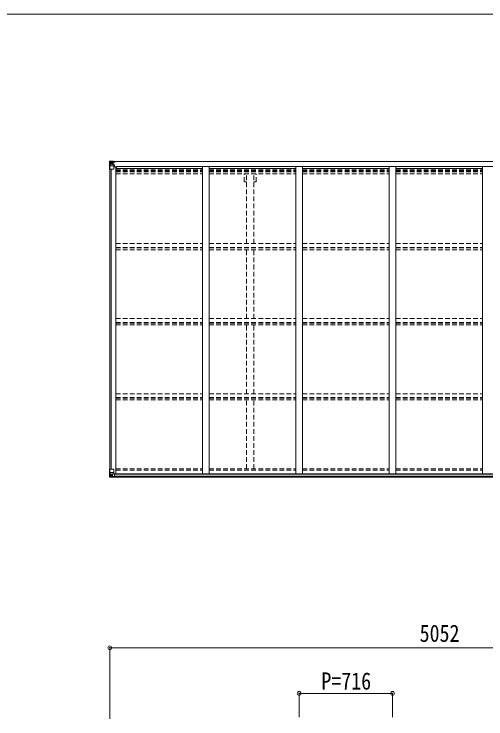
# Model space of a CAD drawing. Units: millimetres at full size, sheet at 1:30; details may follow other scales. Extents: x -8432 to 8432, y -5820 to 5820.
# Drawn here: x 89 to 3707, y 413 to 5820 of the extents above; entities that cross this region are included whole.
import ezdxf
from ezdxf.enums import TextEntityAlignment as Align

# ---------------------------------------------------------------- set-up
doc = ezdxf.new("R2010")
doc.units = ezdxf.units.MM
doc.header["$LTSCALE"] = 30
doc.header["$PDMODE"] = 32
doc.header["$PDSIZE"] = 30
doc.linetypes.add('DASHED1', pattern=[1.8, 1.2, -0.6])
for name, color, linetype, lineweight in [('0-3_ELV2', 4, 'Continuous', 9), ('0-4_TABLE1', 6, 'Continuous', 9), ('0-6_OTH_LINE', 6, 'Continuous', 9), ('F-0_240', 7, 'Continuous', 9)]:
    doc.layers.add(name, color=color, linetype=linetype, lineweight=lineweight)
doc.styles.add('ＭＳ ゴシック', font='')
doc.styles.get('ＭＳ ゴシック').set_extended_font_data('MS Gothic')

msp = doc.modelspace()

# ---------------------------------------------------------------- linework, layer by layer
at = {"layer": '0-3_ELV2'}
for p, q in [((844.86, 4690.13), (5853.86, 4690.13)), ((844.86, 4687.99), (5853.86, 4687.99)), ((823.36, 4629.36), (823.36, 2330.05)), ((833.06, 4629.36), (833.06, 2330.05)), ((868.36, 4648.01), (855.36, 4648.01)), ((868.36, 4648.01), (868.36, 2294.03)), ((868.36, 4634.33), (1534.36, 4634.33)), ((875.86, 4634.33), (875.86, 4649.85)), ((875.86, 4649.85), (5822.86, 4649.85)), ((1534.36, 4649.83), (1534.36, 2294.03)), ((1584.36, 4649.83), (1584.36, 2294.03)), ((1584.36, 4634.33), (2250.36, 4634.33)), ((2250.36, 4649.83), (2250.36, 2294.03)), ((2300.36, 4649.83), (2300.36, 2294.03)), ((2300.36, 4634.33), (2966.36, 4634.33)), ((2966.36, 4649.83), (2966.36, 2294.03)), ((3016.36, 4649.83), (3016.36, 2294.03)), ((3016.36, 4634.33), (3682.36, 4634.33)), ((3682.36, 4649.83), (3682.36, 2294.03)), ((848.1, 2294.03), (5850.63, 2294.03)), ((859.86, 2291.77), (5838.86, 2291.77)), ((859.86, 2276.16), (5838.86, 2276.16)), ((849.86, 2268.26), (5848.86, 2268.26))]:
    msp.add_line(p, q, dxfattribs=at)
at = {"layer": '0-3_ELV2', "linetype": 'DASHED1'}
for p, q in [((868.36, 4625.94), (1534.36, 4625.94)), ((868.36, 4617.74), (1534.36, 4617.74)), ((868.36, 4613.81), (1534.36, 4613.81)), ((868.36, 4608.73), (1534.36, 4608.73)), ((1584.36, 4625.94), (2250.36, 4625.94)), ((1584.36, 4617.74), (2250.36, 4617.74)), ((1584.36, 4613.81), (2250.36, 4613.81)), ((1584.36, 4608.73), (2250.36, 4608.73)), ((2300.36, 4625.94), (2966.36, 4625.94)), ((2300.36, 4617.74), (2966.36, 4617.74)), ((2300.36, 4613.81), (2966.36, 4613.81)), ((2300.36, 4608.73), (2966.36, 4608.73)), ((3016.36, 4625.94), (3682.36, 4625.94)), ((3016.36, 4617.74), (3682.36, 4617.74)), ((3016.36, 4613.81), (3682.36, 4613.81)), ((3016.36, 4608.73), (3682.36, 4608.73)), ((868.36, 4595.72), (1534.36, 4595.72)), ((1584.36, 4595.72), (2250.36, 4595.72)), ((1854.16, 4534.13), (1854.16, 4594.53)), ((1871.86, 4059.98), (1871.86, 4594.53)), ((1926.86, 4059.98), (1926.86, 4594.53)), ((1944.56, 4534.13), (1944.56, 4594.53)), ((2300.36, 4595.72), (2966.36, 4595.72)), ((3016.36, 4595.72), (3682.36, 4595.72)), ((1854.16, 4534.13), (1871.86, 4534.13)), ((1926.86, 4534.13), (1944.56, 4534.13)), ((868.36, 4059.98), (1534.33, 4059.98)), ((1584.36, 4059.98), (2250.33, 4059.98)), ((2300.36, 4059.98), (2966.33, 4059.98)), ((3016.36, 4059.98), (3682.33, 4059.98)), ((868.36, 4030.25), (1534.33, 4030.25)), ((868.36, 4025.7), (1534.33, 4025.7)), ((868.36, 4012.69), (1534.33, 4012.69)), ((1584.36, 4030.25), (2250.33, 4030.25)), ((1584.36, 4025.7), (2250.33, 4025.7)), ((1584.36, 4012.69), (2250.33, 4012.69)), ((1871.86, 3483.91), (1871.86, 4012.69)), ((1926.86, 3483.91), (1926.86, 4012.69)), ((2300.36, 4030.25), (2966.33, 4030.25)), ((2300.36, 4025.7), (2966.33, 4025.7)), ((2300.36, 4012.69), (2966.33, 4012.69)), ((3016.36, 4030.25), (3682.33, 4030.25)), ((3016.36, 4025.7), (3682.33, 4025.7)), ((3016.36, 4012.69), (3682.33, 4012.69)), ((868.36, 3483.91), (1534.33, 3483.91)), ((1584.36, 3483.91), (2250.33, 3483.91)), ((2300.36, 3483.91), (2966.33, 3483.91)), ((3016.36, 3483.91), (3682.33, 3483.91)), ((868.36, 3454.17), (1534.33, 3454.17)), ((868.36, 3449.62), (1534.33, 3449.62)), ((868.36, 3436.61), (1534.33, 3436.61)), ((1584.36, 3454.17), (2250.33, 3454.17)), ((1584.36, 3449.62), (2250.33, 3449.62)), ((1584.36, 3436.61), (2250.33, 3436.61)), ((1871.86, 2907.83), (1871.86, 3436.61)), ((1926.86, 2907.83), (1926.86, 3436.61)), ((2300.36, 3454.17), (2966.33, 3454.17)), ((2300.36, 3449.62), (2966.33, 3449.62)), ((2300.36, 3436.61), (2966.33, 3436.61)), ((3016.36, 3454.17), (3682.33, 3454.17)), ((3016.36, 3449.62), (3682.33, 3449.62)), ((3016.36, 3436.61), (3682.33, 3436.61)), ((868.36, 2907.83), (1534.33, 2907.83)), ((868.36, 2878.09), (1534.33, 2878.09)), ((868.36, 2873.55), (1534.33, 2873.55)), ((1584.36, 2907.83), (2250.33, 2907.83)), ((1584.36, 2878.09), (2250.33, 2878.09)), ((1584.36, 2873.55), (2250.33, 2873.55)), ((2300.36, 2907.83), (2966.33, 2907.83)), ((2300.36, 2878.09), (2966.33, 2878.09)), ((2300.36, 2873.55), (2966.33, 2873.55)), ((3016.36, 2907.83), (3682.33, 2907.83)), ((3016.36, 2878.09), (3682.33, 2878.09)), ((3016.36, 2873.55), (3682.33, 2873.55)), ((868.36, 2860.54), (1534.33, 2860.54)), ((1584.36, 2860.54), (2250.33, 2860.54)), ((1871.86, 2331.01), (1871.86, 2860.54)), ((1926.86, 2331.01), (1926.86, 2860.54)), ((2300.36, 2860.54), (2966.33, 2860.54)), ((3016.36, 2860.54), (3682.33, 2860.54)), ((868.36, 2330.2), (1534.36, 2330.2)), ((1584.36, 2330.2), (2250.36, 2330.2)), ((2300.36, 2330.2), (2966.36, 2330.2)), ((3016.36, 2330.2), (3682.36, 2330.2)), ((868.36, 2321.86), (1534.36, 2321.86)), ((1584.36, 2321.86), (2250.36, 2321.86)), ((2300.36, 2321.86), (2966.36, 2321.86)), ((3016.36, 2321.86), (3682.36, 2321.86))]:
    msp.add_line(p, q, dxfattribs=at)
at = {"layer": '0-4_TABLE1'}
for p, q in [((821.36, 4690.07), (821.36, 4629.36)), ((849.86, 4692.76), (822.3, 4691.07)), ((822.3, 4691.03), (822.3, 4691.07)), ((831.27, 4691.46), (823.35, 4690.98)), ((824.21, 4690.01), (824.21, 4689.94)), ((824.21, 4629.36), (824.21, 4689.94)), ((824.75, 4656.24), (828.89, 4668.33)), ((824.75, 4656.24), (831.36, 4656.03)), ((828.18, 4686.57), (825.44, 4690.24)), ((829.03, 4683.06), (831.36, 4683.12)), ((829.03, 4669.59), (829.03, 4683.06)), ((831.36, 4669.56), (829.03, 4669.59)), ((843.36, 4692.25), (831.36, 4691.46)), ((844.86, 4683.12), (831.36, 4683.12)), ((844.86, 4669.56), (831.36, 4669.56)), ((831.36, 4669.56), (831.36, 4669.56)), ((831.36, 4656.03), (855.36, 4656.03)), ((836.84, 4675.92), (836.84, 4674.96)), ((843.36, 4666.26), (843.36, 4692.36)), ((843.36, 4691.48), (849.86, 4691.87)), ((844.86, 4686.65), (843.36, 4686.65)), ((844.19, 4666), (854.54, 4664.35)), ((844.19, 4665.37), (844.19, 4666)), ((854.54, 4663.72), (844.19, 4665.37)), ((849.86, 4690.95), (844.86, 4690.86)), ((853.36, 4686.29), (844.86, 4686.29)), ((848.86, 4681.36), (844.86, 4681.36)), ((848.86, 4673.16), (844.86, 4673.16)), ((844.97, 4684.99), (848.86, 4684.99)), ((845.36, 4687.32), (845.36, 4685.36)), ((853.36, 4687.32), (845.36, 4687.32)), ((853.36, 4687.29), (845.36, 4687.29)), ((845.36, 4685.36), (855.36, 4685.45)), ((845.36, 4685.2), (845.36, 4685.36)), ((860.36, 4685.33), (845.36, 4685.2)), ((848.86, 4665.26), (848.86, 4685.23)), ((849.86, 4690.13), (849.86, 4692.76)), ((853.36, 4686.29), (853.36, 4687.99)), ((854.54, 4664.35), (854.54, 4663.72)), ((854.81, 4664.27), (859.86, 4664.23)), ((854.86, 4690.56), (854.86, 4690.13)), ((855.16, 4690.56), (854.86, 4690.56)), ((855.16, 4690.56), (856.85, 4690.13)), ((855.36, 4687.06), (861.36, 4687.06)), ((855.36, 4630.36), (855.36, 4663.46)), ((859.86, 4662.51), (855.36, 4662.49)), ((859.86, 4652.36), (855.36, 4652.36)), ((858.86, 4664.24), (858.86, 4662.5)), ((859.86, 4648.01), (859.86, 4664.23)), ((860.36, 4687.99), (860.36, 4687.06)), ((861.36, 4685.38), (861.36, 4687.99)), ((821.36, 4629.36), (854.36, 4629.36)), ((821.36, 2330.05), (854.36, 2330.05)), ((821.36, 2269.34), (821.36, 2330.05)), ((824.21, 2330.05), (824.21, 2269.47)), ((855.36, 2329.05), (855.36, 2295.96)), ((824.75, 2303.17), (831.36, 2303.39)), ((824.75, 2303.17), (828.89, 2291.09)), ((828.18, 2272.84), (825.44, 2269.18)), ((831.36, 2289.86), (829.03, 2289.82)), ((829.03, 2289.82), (829.03, 2276.35)), ((829.03, 2276.35), (831.36, 2276.29)), ((831.36, 2303.39), (855.36, 2303.39)), ((831.36, 2289.86), (831.36, 2289.85)), ((843.36, 2289.85), (831.36, 2289.85)), ((831.36, 2276.3), (843.36, 2276.3)), ((835.88, 2283.49), (835.88, 2284.45)), ((843.36, 2293.84), (849.86, 2293.84)), ((843.36, 2293.84), (843.36, 2267.05)), ((854.54, 2295.7), (844.19, 2294.04)), ((844.19, 2294.04), (844.19, 2293.84)), ((846.89, 2293.84), (854.54, 2295.06)), ((849.86, 2293.84), (858.86, 2293.81)), ((849.86, 2266.66), (849.86, 2272.6)), ((858.86, 2272.03), (849.86, 2271.97)), ((854.54, 2295.06), (854.54, 2295.7)), ((859.86, 2292.9), (859.86, 2272.74)), ((822.3, 2268.39), (822.3, 2268.34)), ((831.27, 2267.96), (823.35, 2268.43)), ((824.21, 2269.4), (824.21, 2269.47)), ((843.36, 2267.17), (831.36, 2267.95))]:
    msp.add_line(p, q, dxfattribs=at)
for points in [[(834.92, 4676.88), (833.96, 4676.88), (833.96, 4677.84), (834.92, 4677.84)], [(835.88, 4678.8), (835.88, 4679.76), (836.84, 4679.76), (836.84, 4678.8)], [(836.84, 4674.96), (835.88, 4674.96), (835.88, 4675.92)], [(837.8, 4677.84), (838.76, 4677.84), (838.76, 4676.88), (837.8, 4676.88)], [(849.86, 4691.36), (844.86, 4691.36), (844.86, 4665.9)], [(855.36, 4687.06), (855.36, 4685.44), (861.36, 4685.49)], [(834.92, 2281.57), (833.96, 2281.57), (833.96, 2282.53), (834.92, 2282.53)], [(835.88, 2284.45), (836.84, 2284.45), (836.84, 2283.49)], [(836.84, 2280.61), (836.84, 2279.65), (835.88, 2279.65), (835.88, 2280.61)], [(837.8, 2282.53), (838.76, 2282.53), (838.76, 2281.57), (837.8, 2281.57)], [(859.86, 2272.74), (859.85, 2272.64), (849.86, 2272.6)], [(822.3, 2268.34), (831.36, 2267.79), (849.86, 2266.66)]]:
    msp.add_lwpolyline(points, dxfattribs=at)
for centre in [(836.36, 4677.36), (836.36, 2282.05)]:
    msp.add_circle(centre, 5.3, dxfattribs=at)
for centre, radius, start, end in [((822.36, 4690.07), 0.999, 93.4424, 179.95083), ((822.36, 4690.07), 1, 93.50017, 180.00079), ((822.36, 4690.03), 0.999, 93.4424, 179.95083), ((823.52, 4703.68), 12.7, 269.24466, 275.10311), ((825.49, 4690.07), 1.28, 131.17831, 182.45895), ((834.92, 4678.8), 0.96, 270, 0), ((834.92, 4675.92), 0.96, 0, 90), ((837.8, 4678.8), 0.96, 180, 270), ((837.8, 4675.92), 0.96, 90, 180), ((844.3, 4666.94), 0.937, 182.32209, 263.26766), ((844.3, 4666.3), 0.937, 182.32209, 263.26766), ((845.36, 4687.82), 0.5, 179.99802, 269.99691), ((845.36, 4687.79), 0.5, 180.00109, 270.00109), ((845.36, 4684.86), 0.5, 90.52895, 180.04464), ((845.38, 4684.69), 0.513, 91.88028, 181.04707), ((854.43, 4663.42), 0.937, 2.32209, 83.26766), ((854.43, 4662.79), 0.937, 2.32209, 83.26766), ((860.5, 4693.02), 7.69, 268.96999, 276.43426), ((854.36, 4630.36), 1, 270, 0), ((854.36, 2329.05), 1, 0, 90), ((834.92, 2283.49), 0.96, 270, 0), ((834.92, 2280.61), 0.96, 0, 90), ((837.8, 2283.49), 0.96, 180, 270), ((837.8, 2280.61), 0.96, 90, 180), ((844.3, 2293.11), 0.937, 96.73234, 129.06602), ((854.43, 2296.63), 0.937, 276.73234, 357.67791), ((854.43, 2295.99), 0.937, 276.73234, 357.67791), ((822.36, 2269.38), 0.999, 180.04917, 266.5576), ((822.36, 2269.35), 0.999, 180.04917, 266.5576), ((822.36, 2269.34), 1, 179.99921, 266.49983), ((823.52, 2255.74), 12.7, 84.89689, 90.75534), ((825.49, 2269.35), 1.28, 177.54105, 228.82169)]:
    msp.add_arc(centre, radius, start, end, dxfattribs=at)
for centre, major_axis, ratio, start_param, end_param in [((1023.3, 4703.38), (201, 12.36), 0.060933, 3.1373463, 3.1378449), ((824.3, 4691.15), (2, 0.12), 0.060933, 3.1378449, 4.2119296), ((825.47, 4658.59), (0.85, 2.32), 0.403757, 2.3087461, 3.2744049), ((824.49, 4688.05), (-0.02, 3), 0.466854, 5.5234897, 6.1575023), ((826.16, 4682.98), (0.03, 5), 0.573921, 4.7320603, 5.5159136), ((827.63, 4669.61), (0, 3), 0.468246, 4.2703918, 4.7058971), ((749.61, 4683.12), (81.75, 0), 0.061163, 0, 0.0007725), ((825.47, 2300.83), (0.85, -2.32), 0.403757, 3.0087805, 3.9744392), ((826.16, 2276.43), (0.03, -5), 0.573921, 0.7672717, 1.551125), ((827.63, 2289.8), (0, -3), 0.468246, 1.5772882, 2.0127935), ((749.61, 2276.3), (81.75, 0), 0.061163, 6.2824128, 6.2831853), ((858.86, 2292.9), (1, -0.021), 0.906239, 0.0187047, 1.589501), ((858.86, 2272.74), (1, 0.012), 0.707053, 4.7036637, 6.124411), ((824.3, 2268.26), (2, -0.12), 0.060933, 2.0712557, 3.1453404), ((1023.3, 2256.03), (201, -12.36), 0.060933, 3.1453404, 3.145839), ((824.49, 2271.36), (-0.02, -3), 0.466854, 0.125683, 0.7596956)]:
    msp.add_ellipse(centre, major_axis=major_axis, ratio=ratio, start_param=start_param, end_param=end_param, dxfattribs=at)
at = {"layer": '0-6_OTH_LINE'}
for p, q in [((823.36, 958.43), (823.36, 413.02)), ((823.36, 958.43), (5875.36, 958.43)), ((2275.36, 608.43), (2275.36, 425.98)), ((2275.36, 608.43), (2991.36, 608.43)), ((2991.36, 608.43), (2991.36, 425.98))]:
    msp.add_line(p, q, dxfattribs=at)
for p in [(823.36, 958.43), (2275.36, 608.43), (2991.36, 608.43)]:
    msp.add_point(p, dxfattribs=at)
at = {"layer": 'F-0_240', "color": 5}
msp.add_line((-8432.06, 5820), (8007.94, 5820), dxfattribs=at)

# ---------------------------------------------------------------- texts
at = {"layer": '0-6_OTH_LINE', "color": 7, "style": 'ＭＳ ゴシック', "width": 0.85}
for s, p in [('5052', (3199.36, 964.43)), ('P=716', (2445.86, 598.43))]:
    msp.add_text(s, height=132, dxfattribs=at).set_placement(p, align=Align.BOTTOM_LEFT)

doc.saveas('drawing.dxf')
